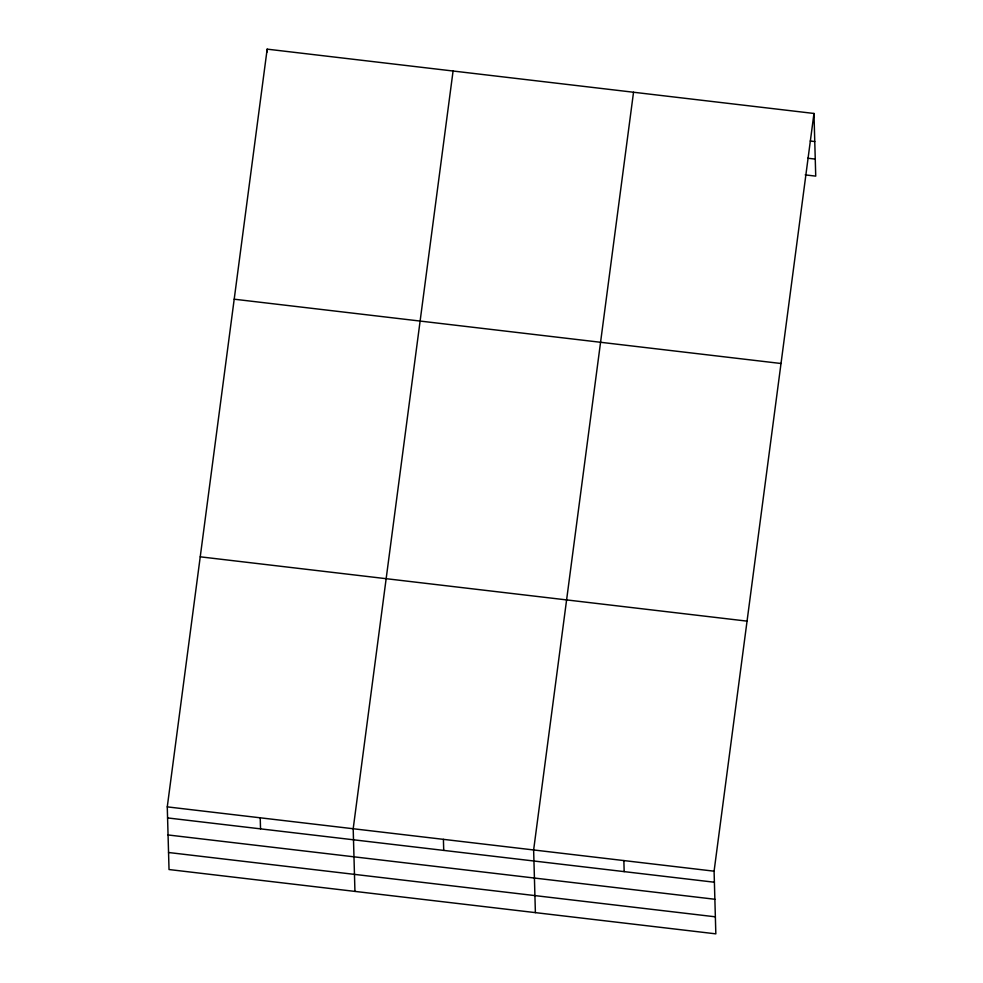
<?xml version="1.0" encoding="UTF-8"?>
<svg xmlns="http://www.w3.org/2000/svg" width="983" height="983" viewBox="0 0 983 983"><rect width="100%" height="100%" fill="white"/><g stroke="black" fill="none" stroke-linecap="round" stroke-linejoin="round"><path stroke-width="1.47" d="M813.973 113.463L714.088 871.184L715.833 933.85L169.027 869.537L167.27 806.871L267.167 49.15L813.973 113.463L815.73 176.129L805.2 174.888M453.077 71.009L353.192 828.73L354.937 891.409M633.531 92.242L533.634 849.951L535.391 912.629M810.25 141.011L814.76 141.552M807.731 158.214L815.251 159.099M234.2 299.201L781.018 363.501M200.237 556.82L747.043 621.133M167.27 806.871L714.088 871.184M167.577 817.93L714.395 882.23M168.056 834.96L714.862 899.261M168.548 852.507L715.354 916.82M623.861 860.567L624.168 871.626M443.407 839.347L443.726 850.406M267.167 49.15L267.241 51.915M260.225 817.807L260.532 828.853"/></g></svg>
